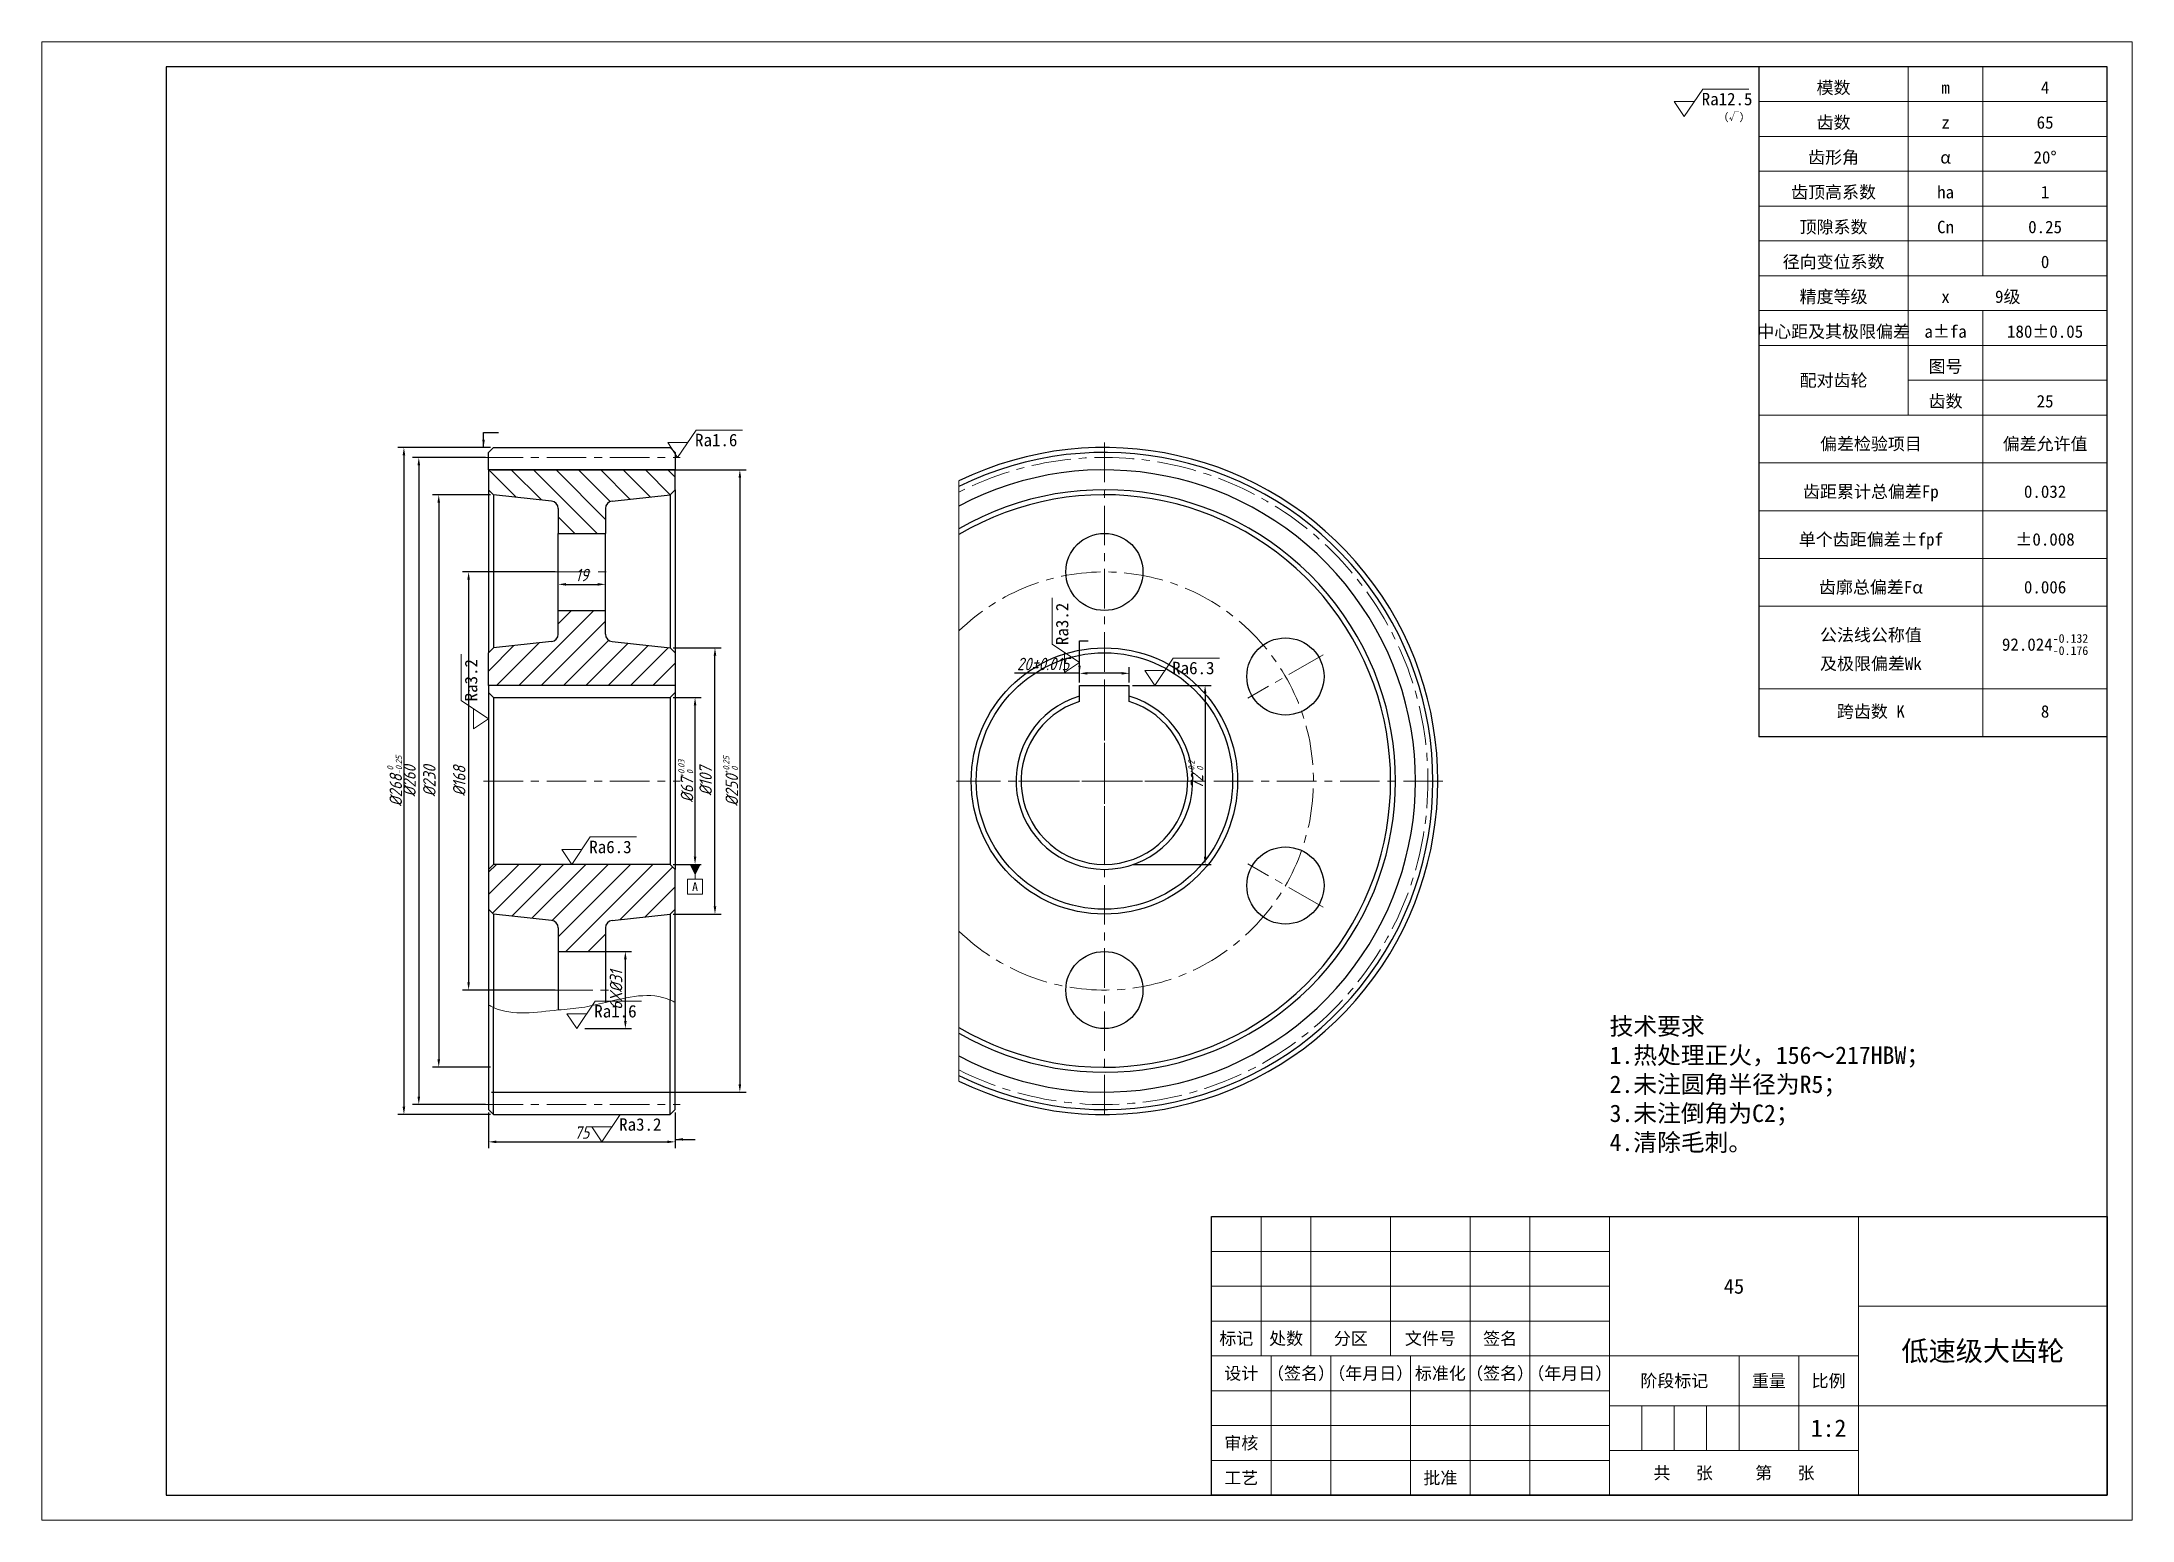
# Model space of a CAD drawing. Header units: millimetres. Extents: x 0 to 420, y 0 to 297.
import ezdxf
from ezdxf.enums import TextEntityAlignment as Align

# ---------------------------------------------------------------- set-up
doc = ezdxf.new("R2010")
doc.units = ezdxf.units.MM
doc.header["$LTSCALE"] = 0.25
doc.linetypes.add('CENTER', pattern=[50.8, 31.75, -6.35, 6.35, -6.35])
for name, color, linetype, lineweight in [('中心线', 1, 'CENTER', 15), ('剖面线', 4, 'Continuous', 15), ('尺寸', 3, 'Continuous', 15), ('文字', 7, 'Continuous', 15), ('标注', 7, 'Continuous', 15), ('粗实线', 7, 'Continuous', 30), ('细实线', 7, 'Continuous', 15)]:
    doc.layers.add(name, color=color, linetype=linetype, lineweight=lineweight)
doc.styles.add('fansong', font='simfang.ttf')
doc.styles.add('gbeitc', font='gbeitc.shx', dxfattribs={"bigfont": 'gbcbig.shx'})
doc.dimstyles.new('gbeitc', dxfattribs={"dimtxt": 2.5, "dimasz": 1.5625, "dimexe": 1.25, "dimexo": 0.625, "dimtad": 1, "dimdec": 3, "dimlfac": 2, "dimdsep": 46, "dimtxsty": 'gbeitc', "dimcen": 2.5, "dimadec": 0, "dimazin": 0, "dimtfac": 1, "dimtdec": 3, "dimtmove": 0, "dimatfit": 3, "dimfxl": 1, "dimarcsym": 0})

# ---------------------------------------------------------------- blocks, each defined once
blk = doc.blocks.new('*D298')
at = {"layer": 'Defpoints', "color": 0, "transparency": 16777216}
for p in [(208.5, 170.13), (208.5, 167.7), (218.5, 167.7)]:
    blk.add_point(p, dxfattribs=at)
at = {"layer": '尺寸', "color": 0, "lineweight": -2, "transparency": 16777216}
for p, q in [((208.5, 170.13), (195.43, 170.13)), ((208.5, 168.32), (208.5, 171.38)), ((216.94, 170.13), (210.06, 170.13)), ((218.5, 168.32), (218.5, 171.38))]:
    blk.add_line(p, q, dxfattribs=at)
at = {"layer": '尺寸', "color": 0, "transparency": 16777216}
for points in [[(210.06, 170.39), (210.06, 169.87), (208.5, 170.13)], [(216.94, 170.39), (216.94, 169.87), (218.5, 170.13)]]:
    blk.add_solid(points, dxfattribs=at)
at = {"layer": '尺寸', "color": 0, "transparency": 16777216, "insert": (201.18, 172.01), "char_height": 2.5, "attachment_point": 5, "style": 'gbeitc'}
blk.add_mtext('20±0.015', dxfattribs=at)
blk = doc.blocks.new('*D299')
at = {"layer": 'Defpoints', "color": 0, "transparency": 16777216}
for p in [(218.5, 167.7), (218.5, 131.75), (233.73, 131.75)]:
    blk.add_point(p, dxfattribs=at)
at = {"layer": '尺寸', "color": 0, "lineweight": -2, "transparency": 16777216}
for p, q in [((219.12, 167.7), (234.98, 167.7)), ((233.73, 166.14), (233.73, 133.31)), ((219.12, 131.75), (234.98, 131.75))]:
    blk.add_line(p, q, dxfattribs=at)
at = {"layer": '尺寸', "color": 0, "transparency": 16777216}
for points in [[(233.47, 166.14), (233.99, 166.14), (233.73, 167.7)], [(233.47, 133.31), (233.99, 133.31), (233.73, 131.75)]]:
    blk.add_solid(points, dxfattribs=at)
at = {"layer": '尺寸', "color": 0, "transparency": 16777216, "insert": (231.85, 149.73), "char_height": 2.5, "attachment_point": 5, "rotation": 90, "style": 'gbeitc'}
blk.add_mtext('72{\\H1.250000;\\S+0.2^  0;}', dxfattribs=at)
blk = doc.blocks.new('*D300')
at = {"layer": 'Defpoints', "color": 0, "transparency": 16777216}
for p in [(126.25, 165.25), (131.25, 165.25), (126.25, 131.75)]:
    blk.add_point(p, dxfattribs=at)
at = {"layer": '尺寸', "color": 0, "lineweight": -2, "transparency": 16777216}
for p, q in [((126.88, 165.25), (132.5, 165.25)), ((131.25, 133.31), (131.25, 163.69)), ((126.88, 131.75), (132.5, 131.75))]:
    blk.add_line(p, q, dxfattribs=at)
at = {"layer": '尺寸', "color": 0, "transparency": 16777216}
for points in [[(130.99, 163.69), (131.51, 163.69), (131.25, 165.25)], [(130.99, 133.31), (131.51, 133.31), (131.25, 131.75)]]:
    blk.add_solid(points, dxfattribs=at)
at = {"layer": '尺寸', "color": 0, "transparency": 16777216, "insert": (129.38, 148.5), "char_height": 2.5, "attachment_point": 5, "rotation": 90, "style": 'gbeitc'}
blk.add_mtext('%%c67{\\H1.250000;\\S+0.03^  0;}', dxfattribs=at)
blk = doc.blocks.new('*D301')
at = {"layer": 'Defpoints', "color": 0, "transparency": 16777216}
for p in [(126.25, 175.25), (135.25, 175.25), (126.25, 121.75)]:
    blk.add_point(p, dxfattribs=at)
at = {"layer": '尺寸', "color": 0, "lineweight": -2, "transparency": 16777216}
for p, q in [((126.88, 175.25), (136.5, 175.25)), ((135.25, 123.31), (135.25, 173.69)), ((126.88, 121.75), (136.5, 121.75))]:
    blk.add_line(p, q, dxfattribs=at)
at = {"layer": '尺寸', "color": 0, "transparency": 16777216}
for points in [[(134.99, 173.69), (135.51, 173.69), (135.25, 175.25)], [(134.99, 123.31), (135.51, 123.31), (135.25, 121.75)]]:
    blk.add_solid(points, dxfattribs=at)
at = {"layer": '尺寸', "color": 0, "transparency": 16777216, "insert": (133.38, 148.5), "char_height": 2.5, "attachment_point": 5, "rotation": 90, "style": 'gbeitc'}
blk.add_mtext('%%c107', dxfattribs=at)
blk = doc.blocks.new('*D302')
at = {"layer": 'Defpoints', "color": 0, "transparency": 16777216}
for p in [(103.75, 190.5), (85.75, 106.5), (103.75, 106.5)]:
    blk.add_point(p, dxfattribs=at)
at = {"layer": '尺寸', "color": 0, "lineweight": -2, "transparency": 16777216}
for p, q in [((103.12, 190.5), (84.5, 190.5)), ((85.75, 188.94), (85.75, 108.06)), ((103.12, 106.5), (84.5, 106.5))]:
    blk.add_line(p, q, dxfattribs=at)
at = {"layer": '尺寸', "color": 0, "transparency": 16777216}
for points in [[(85.49, 188.94), (86.01, 188.94), (85.75, 190.5)], [(85.49, 108.06), (86.01, 108.06), (85.75, 106.5)]]:
    blk.add_solid(points, dxfattribs=at)
at = {"layer": '尺寸', "color": 0, "transparency": 16777216, "insert": (83.87, 148.5), "char_height": 2.5, "attachment_point": 5, "rotation": 90, "style": 'gbeitc'}
blk.add_mtext('%%c168', dxfattribs=at)
blk = doc.blocks.new('*D303')
at = {"layer": 'Defpoints', "color": 0, "transparency": 16777216}
for p in [(90.75, 206), (79.75, 91), (90.75, 91)]:
    blk.add_point(p, dxfattribs=at)
at = {"layer": '尺寸', "color": 0, "lineweight": -2, "transparency": 16777216}
for p, q in [((90.12, 206), (78.5, 206)), ((79.75, 204.44), (79.75, 92.56)), ((90.12, 91), (78.5, 91))]:
    blk.add_line(p, q, dxfattribs=at)
at = {"layer": '尺寸', "color": 0, "transparency": 16777216}
for points in [[(79.49, 204.44), (80.01, 204.44), (79.75, 206)], [(79.49, 92.56), (80.01, 92.56), (79.75, 91)]]:
    blk.add_solid(points, dxfattribs=at)
at = {"layer": '尺寸', "color": 0, "transparency": 16777216, "insert": (77.87, 148.5), "char_height": 2.5, "attachment_point": 5, "rotation": 90, "style": 'gbeitc'}
blk.add_mtext('%%c230', dxfattribs=at)
blk = doc.blocks.new('*D304')
at = {"layer": 'Defpoints', "color": 0, "transparency": 16777216}
for p in [(90.75, 215.5), (72.75, 81.5), (90.75, 81.5)]:
    blk.add_point(p, dxfattribs=at)
at = {"layer": '尺寸', "color": 0, "lineweight": -2, "transparency": 16777216}
for p, q in [((90.12, 215.5), (71.5, 215.5)), ((72.75, 213.94), (72.75, 83.06)), ((90.12, 81.5), (71.5, 81.5))]:
    blk.add_line(p, q, dxfattribs=at)
at = {"layer": '尺寸', "color": 0, "transparency": 16777216}
for points in [[(72.49, 213.94), (73.01, 213.94), (72.75, 215.5)], [(72.49, 83.06), (73.01, 83.06), (72.75, 81.5)]]:
    blk.add_solid(points, dxfattribs=at)
at = {"layer": '尺寸', "color": 0, "transparency": 16777216, "insert": (70.87, 148.5), "char_height": 2.5, "attachment_point": 5, "rotation": 90, "style": 'gbeitc'}
blk.add_mtext('%%c268{\\H1.250000;\\S 0^ -0.25;}', dxfattribs=at)
blk = doc.blocks.new('*D305')
at = {"layer": 'Defpoints', "color": 0, "transparency": 16777216}
for p in [(89.75, 213.5), (75.75, 83.5), (89.75, 83.5)]:
    blk.add_point(p, dxfattribs=at)
at = {"layer": '尺寸', "color": 0, "lineweight": -2, "transparency": 16777216}
for p, q in [((89.12, 213.5), (74.5, 213.5)), ((75.75, 211.94), (75.75, 85.06)), ((89.12, 83.5), (74.5, 83.5))]:
    blk.add_line(p, q, dxfattribs=at)
at = {"layer": '尺寸', "color": 0, "transparency": 16777216}
for points in [[(75.49, 211.94), (76.01, 211.94), (75.75, 213.5)], [(75.49, 85.06), (76.01, 85.06), (75.75, 83.5)]]:
    blk.add_solid(points, dxfattribs=at)
at = {"layer": '尺寸', "color": 0, "transparency": 16777216, "insert": (73.87, 148.5), "char_height": 2.5, "attachment_point": 5, "rotation": 90, "style": 'gbeitc'}
blk.add_mtext('%%c260', dxfattribs=at)
blk = doc.blocks.new('*D306')
at = {"layer": 'Defpoints', "color": 0, "transparency": 16777216}
for p in [(89.75, 211), (89.75, 86), (140.25, 86)]:
    blk.add_point(p, dxfattribs=at)
at = {"layer": '尺寸', "color": 0, "lineweight": -2, "transparency": 16777216}
for p, q in [((90.38, 211), (141.5, 211)), ((140.25, 209.44), (140.25, 87.56)), ((90.38, 86), (141.5, 86))]:
    blk.add_line(p, q, dxfattribs=at)
at = {"layer": '尺寸', "color": 0, "transparency": 16777216}
for points in [[(139.99, 209.44), (140.51, 209.44), (140.25, 211)], [(139.99, 87.56), (140.51, 87.56), (140.25, 86)]]:
    blk.add_solid(points, dxfattribs=at)
at = {"layer": '尺寸', "color": 0, "transparency": 16777216, "insert": (138.38, 148.5), "char_height": 2.5, "attachment_point": 5, "rotation": 90, "style": 'gbeitc'}
blk.add_mtext('%%c250{\\H1.250000;\\S+0.25^  0;}', dxfattribs=at)
blk = doc.blocks.new('*D307')
at = {"layer": 'Defpoints', "color": 0, "transparency": 16777216}
for p in [(89.75, 82.5), (127.25, 82.5), (127.25, 76)]:
    blk.add_point(p, dxfattribs=at)
at = {"layer": '尺寸', "color": 0, "lineweight": -2, "transparency": 16777216}
for p, q in [((89.75, 81.88), (89.75, 74.75)), ((127.25, 81.88), (127.25, 74.75)), ((91.31, 76), (125.69, 76))]:
    blk.add_line(p, q, dxfattribs=at)
at = {"layer": '尺寸', "color": 0, "transparency": 16777216}
for points in [[(91.31, 76.26), (91.31, 75.74), (89.75, 76)], [(125.69, 76.26), (125.69, 75.74), (127.25, 76)]]:
    blk.add_solid(points, dxfattribs=at)
at = {"layer": '尺寸', "color": 0, "transparency": 16777216, "insert": (108.5, 77.88), "char_height": 2.5, "attachment_point": 5, "style": 'gbeitc'}
blk.add_mtext('75', dxfattribs=at)
blk = doc.blocks.new('*D308')
at = {"layer": 'Defpoints', "color": 0, "transparency": 16777216}
for p in [(103.75, 188), (113.25, 188), (113.25, 188)]:
    blk.add_point(p, dxfattribs=at)
at = {"layer": '尺寸', "color": 0, "lineweight": -2, "transparency": 16777216}
for p, q in [((103.75, 188.62), (103.75, 189.25)), ((113.25, 188.62), (113.25, 189.25)), ((105.31, 188), (111.69, 188))]:
    blk.add_line(p, q, dxfattribs=at)
at = {"layer": '尺寸', "color": 0, "transparency": 16777216}
for points in [[(105.31, 188.26), (105.31, 187.74), (103.75, 188)], [(111.69, 188.26), (111.69, 187.74), (113.25, 188)]]:
    blk.add_solid(points, dxfattribs=at)
at = {"layer": '尺寸', "color": 0, "transparency": 16777216, "insert": (108.5, 189.88), "char_height": 2.5, "attachment_point": 5, "style": 'gbeitc'}
blk.add_mtext('19', dxfattribs=at)
blk = doc.blocks.new('*D309')
at = {"layer": 'Defpoints', "color": 0, "transparency": 16777216}
for p in [(108.5, 114.25), (117.25, 114.25), (108.5, 98.75)]:
    blk.add_point(p, dxfattribs=at)
at = {"layer": '尺寸', "color": 0, "lineweight": -2, "transparency": 16777216}
for p, q in [((109.12, 114.25), (118.5, 114.25)), ((117.25, 100.31), (117.25, 112.69)), ((109.12, 98.75), (118.5, 98.75))]:
    blk.add_line(p, q, dxfattribs=at)
at = {"layer": '尺寸', "color": 0, "transparency": 16777216}
for points in [[(116.99, 112.69), (117.51, 112.69), (117.25, 114.25)], [(116.99, 100.31), (117.51, 100.31), (117.25, 98.75)]]:
    blk.add_solid(points, dxfattribs=at)
at = {"layer": '尺寸', "color": 0, "transparency": 16777216, "insert": (115.38, 106.5), "char_height": 2.5, "attachment_point": 5, "rotation": 90, "style": 'gbeitc'}
blk.add_mtext('6X%%c31', dxfattribs=at)

msp = doc.modelspace()

# ---------------------------------------------------------------- hatches: boundary and pattern name
at = {"layer": '剖面线'}
h = msp.add_hatch(dxfattribs=at)
h.set_pattern_fill('ANSI31', color=256, angle=90, style=0)
edge = h.paths.add_edge_path(flags=16)
edge.add_line((89.75, 207), (90.75, 206))
edge.add_line((90.75, 206), (102.41061, 204.74424))
edge.add_arc((102.25, 203.25287), 1.5, 0, 83.8533743, ccw=False)
edge.add_line((103.75, 203.25287), (103.75, 198.25))
edge.add_line((103.75, 198.25), (113.25, 198.25))
edge.add_line((113.25, 198.25), (113.25, 203.25287))
edge.add_arc((114.75, 203.25287), 1.5, 96.1466257, 180, ccw=False)
edge.add_line((114.58939, 204.74424), (126.25, 206))
edge.add_line((126.25, 206), (127.25, 207))
edge.add_line((127.25, 207), (127.25, 211))
edge.add_line((127.25, 211), (89.75, 211))
edge.add_line((89.75, 211), (89.75, 207))
h = msp.add_hatch(dxfattribs=at)
h.set_pattern_fill('ANSI31', color=256, angle=180, style=0)
edge = h.paths.add_edge_path(flags=16)
edge.add_line((89.75, 167.7), (89.75, 174.25))
edge.add_line((89.75, 174.25), (90.75, 175.25))
edge.add_line((90.75, 175.25), (102.41061, 176.50576))
edge.add_arc((102.25, 177.99713), 1.5, 276.1466257, 360)
edge.add_line((103.75, 177.99713), (103.75, 182.75))
edge.add_line((103.75, 182.75), (113.25, 182.75))
edge.add_line((113.25, 182.75), (113.25, 177.99713))
edge.add_arc((114.75, 177.99713), 1.5, 180, 263.8533743)
edge.add_line((114.58939, 176.50576), (126.25, 175.25))
edge.add_line((126.25, 175.25), (127.25, 174.25))
edge.add_line((127.25, 174.25), (127.25, 167.7))
edge.add_line((127.25, 167.7), (89.75, 167.7))
h = msp.add_hatch(dxfattribs=at)
h.set_pattern_fill('ANSI31', color=256, angle=180, style=0)
edge = h.paths.add_edge_path(flags=16)
edge.add_line((90.75, 131.75), (89.75, 130.75))
edge.add_line((89.75, 130.75), (89.75, 122.75))
edge.add_line((89.75, 122.75), (90.75, 121.75))
edge.add_line((90.75, 121.75), (102.41061, 120.49424))
edge.add_arc((102.25, 119.00287), 1.5, 0, 83.8533743, ccw=False)
edge.add_line((103.75, 119.00287), (103.75, 114.25))
edge.add_line((103.75, 114.25), (113.25, 114.25))
edge.add_line((113.25, 114.25), (113.25, 119.00287))
edge.add_arc((114.75, 119.00287), 1.5, 96.1466257, 180, ccw=False)
edge.add_line((114.58939, 120.49424), (126.25, 121.75))
edge.add_line((126.25, 121.75), (127.25, 122.75))
edge.add_line((127.25, 122.75), (127.25, 130.75))
edge.add_line((127.25, 130.75), (126.25, 131.75))
edge.add_line((126.25, 131.75), (90.75, 131.75))
at = {"layer": '标注'}
msp.add_hatch(color=256, dxfattribs=at).paths.add_polyline_path([(130.25, 131.75), (132.25, 131.75), (131.25, 129.75)], flags=16)

# ---------------------------------------------------------------- linework, layer by layer
at = {"layer": '中心线'}
for p, q in [((213.5, 216.5), (213.5, 80.5)), ((88.75, 213.5), (128.25, 213.5)), ((102.25, 190.5), (114.75, 190.5)), ((257.45079, 173.875), (242.29534, 165.125)), ((213.5, 167.75), (213.5, 131.75)), ((88.75, 148.5), (128.25, 148.5)), ((281.5, 148.5), (183.25, 148.5)), ((232.75, 148.5), (194.25, 148.5)), ((257.45079, 123.125), (242.29534, 131.875)), ((102.75, 106.5), (114.25, 106.5)), ((88.75, 83.5), (128.25, 83.5))]:
    msp.add_line(p, q, dxfattribs=at)
for radius, start, end in [(65, 243.256316, 116.743684), (42, 225.8588345, 134.1411655)]:
    msp.add_arc((213.5, 148.5), radius, start, end, dxfattribs=at)
at = {"layer": '文字'}
for p, q in [((420, 297), (0, 297)), ((0, 297), (0, 0)), ((420, 0), (420, 297)), ((330, 282), (333.7, 287.5)), ((333.7, 287.5), (343, 287.5)), ((328, 285), (332, 285)), ((330, 282), (328, 285)), ((0, 0), (420, 0))]:
    msp.add_line(p, q, dxfattribs=at)
at = {"layer": '标注'}
for p, q in [((127.75, 213.5), (131.45, 219)), ((131.45, 219), (140.75, 219)), ((125.75, 216.5), (129.75, 216.5)), ((127.75, 213.5), (125.75, 216.5)), ((203, 176.00678), (203, 185.30678)), ((84.25, 164.7), (84.25, 174)), ((208.5, 172.30678), (203, 176.00678)), ((205.5, 170.30678), (205.5, 174.30678)), ((208.5, 172.30678), (205.5, 170.30678)), ((223.61341, 167.7), (227.31341, 173.2)), ((227.31341, 173.2), (236.61341, 173.2)), ((221.61341, 170.7), (225.61341, 170.7)), ((223.61341, 167.7), (221.61341, 170.7)), ((89.75, 161), (84.25, 164.7)), ((86.75, 159), (86.75, 163)), ((89.75, 161), (86.75, 159)), ((104.5, 134.75), (108.5, 134.75)), ((106.5, 131.75), (104.5, 134.75)), ((106.5, 131.75), (110.2, 137.25)), ((110.2, 137.25), (119.5, 137.25)), ((130.25, 131.75), (132.25, 131.75)), ((130.25, 131.75), (131.25, 129.75)), ((132.25, 131.75), (131.25, 129.75)), ((129.75, 128.75), (132.75, 128.75)), ((129.75, 125.75), (129.75, 128.75)), ((131.25, 129.75), (131.25, 128.75)), ((132.75, 128.75), (132.75, 125.75)), ((132.75, 125.75), (129.75, 125.75)), ((105.5, 101.75), (109.5, 101.75)), ((107.5, 98.75), (105.5, 101.75)), ((107.5, 98.75), (111.2, 104.25)), ((111.2, 104.25), (120.5, 104.25)), ((112.5, 76), (116.2, 81.5)), ((116.2, 81.5), (125.5, 81.5)), ((110.5, 79), (114.5, 79)), ((112.5, 76), (110.5, 79))]:
    msp.add_line(p, q, dxfattribs=at)
at = {"layer": '粗实线'}
for p, q in [((415, 292), (25, 292)), ((25, 292), (25, 5)), ((415, 292), (345, 292)), ((345, 292), (345, 157.4)), ((415, 5), (415, 292)), ((89.75, 214.5), (90.75, 215.5)), ((89.75, 211), (89.75, 214.5)), ((90.75, 215.5), (126.25, 215.5)), ((126.25, 215.5), (127.25, 214.5)), ((127.25, 214.5), (127.25, 211)), ((127.25, 211), (89.75, 211)), ((89.75, 211), (89.75, 207)), ((127.25, 207), (127.25, 211)), ((89.75, 207), (90.75, 206)), ((89.75, 207), (89.75, 174.25)), ((102.41061, 204.74424), (90.75, 206)), ((90.75, 206), (90.75, 175.25)), ((114.58939, 204.74424), (126.25, 206)), ((126.25, 206), (127.25, 207)), ((126.25, 206), (126.25, 175.25)), ((127.25, 207), (127.25, 174.25)), ((103.75, 203.25287), (103.75, 198.25)), ((113.25, 203.25287), (113.25, 198.25)), ((103.75, 198.25), (113.25, 198.25)), ((103.75, 182.75), (103.75, 198.25)), ((113.25, 182.75), (113.25, 198.25)), ((103.75, 177.99713), (103.75, 182.75)), ((103.75, 182.75), (113.25, 182.75)), ((113.25, 177.99713), (113.25, 182.75)), ((102.41061, 176.50576), (90.75, 175.25)), ((114.58939, 176.50576), (126.25, 175.25)), ((89.75, 174.25), (90.75, 175.25)), ((89.75, 167.7), (89.75, 174.25)), ((126.25, 175.25), (127.25, 174.25)), ((127.25, 174.25), (127.25, 167.7)), ((127.25, 167.7), (89.75, 167.7)), ((89.75, 167.7), (89.75, 130.75)), ((89.75, 166.25), (90.75, 165.25)), ((90.75, 165.25), (126.25, 165.25)), ((90.75, 165.25), (90.75, 131.75)), ((127.25, 166.25), (126.25, 165.25)), ((126.25, 165.25), (126.25, 131.75)), ((127.25, 167.7), (127.25, 130.75)), ((208.5, 164.48632), (208.5, 167.7)), ((208.5, 167.7), (218.5, 167.7)), ((218.5, 164.48632), (218.5, 167.7)), ((415, 157.4), (345, 157.4)), ((90.75, 131.75), (89.75, 130.75)), ((89.75, 130.75), (89.75, 122.75)), ((126.25, 131.75), (90.75, 131.75)), ((127.25, 130.75), (126.25, 131.75)), ((127.25, 122.75), (127.25, 130.75)), ((89.75, 122.75), (90.75, 121.75)), ((89.75, 122.75), (89.75, 82.5)), ((126.25, 121.75), (127.25, 122.75)), ((127.25, 82.5), (127.25, 122.75)), ((102.41061, 120.49424), (90.75, 121.75)), ((90.75, 121.75), (90.75, 103)), ((103.75, 119.00287), (103.75, 114.25)), ((113.25, 119.00287), (113.25, 114.25)), ((114.58939, 120.49424), (126.25, 121.75)), ((126.25, 121.75), (126.25, 104.5)), ((103.75, 114.25), (113.25, 114.25)), ((103.75, 114.25), (103.75, 102.5)), ((113.25, 114.25), (113.25, 104)), ((90.75, 81.5), (90.75, 103)), ((126.25, 81.5), (126.25, 104.5)), ((89.75, 82.5), (90.75, 81.5)), ((90.75, 81.5), (126.25, 81.5)), ((126.25, 81.5), (127.25, 82.5)), ((235, 61), (415, 61)), ((235, 5), (235, 61)), ((415, 61), (415, 5)), ((25, 5), (415, 5)), ((415, 5), (235, 5)), ((415, 5), (414, 5))]:
    msp.add_line(p, q, dxfattribs=at)
for centre, radius in [((213.5, 190.5), 7.75), ((249.87307, 169.5), 7.75), ((213.5, 148.5), 26.75), ((213.5, 148.5), 25.75), ((249.87307, 127.5), 7.75), ((213.5, 106.5), 7.75)]:
    msp.add_circle(centre, radius, dxfattribs=at)
for centre, radius, start, end in [((213.5, 148.5), 67, 244.114943, 115.885057), ((213.5, 148.5), 66, 243.6929294, 116.3070706), ((213.5, 148.5), 62.5, 242.0954497, 117.9045503), ((213.5, 148.5), 58.5, 240, 120), ((213.5, 148.5), 57.5, 239.4230132, 120.5769868), ((102.25, 203.25287), 1.5, 0, 83.8533743), ((114.75, 203.25287), 1.5, 96.1466257, 180), ((102.25, 177.99713), 1.5, 276.1466257, 0), ((114.75, 177.99713), 1.5, 180, 263.8533743), ((213.5, 148.5), 17.75, 106.3611035, 73.6388965), ((213.5, 148.5), 16.75, 107.3679799, 72.6320201), ((102.25, 119.00287), 1.5, 0, 83.8533743), ((114.75, 119.00287), 1.5, 96.1466257, 180)]:
    msp.add_arc(centre, radius, start, end, dxfattribs=at)
at = {"layer": '细实线'}
for p, q in [((375, 292), (375, 222)), ((390, 292), (390, 250)), ((415, 285), (345, 285)), ((415, 278), (345, 278)), ((415, 271), (345, 271)), ((415, 264), (345, 264)), ((415, 257), (345, 257)), ((415, 250), (345, 250)), ((415, 243), (345, 243)), ((390, 229), (390, 243)), ((415, 236), (345, 236)), ((415, 229), (375, 229)), ((390, 229), (390, 222)), ((415, 222), (345, 222)), ((390, 222), (390, 157.4)), ((415, 212.4), (345, 212.4)), ((415, 202.8), (345, 202.8)), ((415, 193.2), (345, 193.2)), ((415, 183.6), (345, 183.6)), ((415, 167), (345, 167)), ((245, 61), (245, 33)), ((255, 61), (255, 33)), ((271, 61), (271, 33)), ((287, 5), (287, 61)), ((299, 5), (299, 61)), ((315, 5), (315, 61)), ((315, 5), (315, 61)), ((365, 5), (365, 61)), ((235, 54), (315, 54)), ((235, 47), (315, 47)), ((365, 43), (415, 43)), ((235, 40), (315, 40)), ((235, 33), (365, 33)), ((247, 33), (247, 5)), ((259, 33), (259, 5)), ((275, 33), (275, 5)), ((341, 33), (341, 14)), ((353, 33), (353, 14)), ((235, 26), (315, 26)), ((315, 23), (415, 23)), ((321.5, 23), (321.5, 14)), ((328, 23), (328, 14)), ((334.5, 23), (334.5, 14)), ((235, 19), (315, 19)), ((315, 14), (365, 14)), ((235, 12), (315, 12))]:
    msp.add_line(p, q, dxfattribs=at)
for points, knots in [([(184.25, 148.5), (184.25, 171.94757), (184.25, 198.28367), (184.25, 174.26254), (184.25, 190.62703), (184.25, 195.25103), (184.25, 200.31757), (184.25, 203.14319), (184.25, 205.98178), (184.25, 207.66307), (184.25, 208.40682), (184.25, 208.778)], [0, 0, 0, 0, 68.75, 77.219406108, 97.424835847, 115.947650205, 118.263784458, 127.404870351, 133.032524362, 135.267802746, 137.494815799, 137.494815799, 137.494815799, 137.494815799]), ([(184.25, 148.5), (184.5, 148.5), (185.25, 148.5), (182.75, 148.5), (185.25, 148.5), (184.5, 148.5), (184.25, 148.5)], [0, 0, 0, 0, 1, 3, 5, 6, 6, 6, 6]), ([(184.25, 148.5), (184.25, 125.05243), (184.25, 98.71633), (184.25, 122.73746), (184.25, 106.37297), (184.25, 101.74897), (184.25, 96.68243), (184.25, 93.85681), (184.25, 91.01822), (184.25, 89.33693), (184.25, 88.59318), (184.25, 88.222)], [0, 0, 0, 0, 68.75, 77.219406108, 97.424835847, 115.947650205, 118.263784458, 127.404870351, 133.032524362, 135.267802746, 137.494815799, 137.494815799, 137.494815799, 137.494815799]), ([(89.75, 103.5), (90.08148, 103.32684), (94.27006, 101.13875), (101.06508, 102.37372), (108.54979, 102.87351), (115.80468, 104.59867), (122.73222, 106.37288), (126.91869, 104.17401), (127.25, 104)], [0, 0, 0, 0, 2.236067977, 28.25529164, 37.807778227, 47.516022147, 73.535245809, 75.771313787, 75.771313787, 75.771313787, 75.771313787])]:
    msp.add_open_spline(points, degree=3, knots=knots, dxfattribs=at)

# ---------------------------------------------------------------- texts
at = {"layer": '尺寸', "insert": (315, 101), "char_height": 3.5, "width": 71.4285714, "attachment_point": 1, "style": 'fansong'}
msp.add_mtext('技术要求^J1.热处理正火，156～217HBW；^J2.未注圆角半径为R5；^J3.未注倒角为C2；^J4.清除毛刺。', dxfattribs=at)
at = {"layer": '文字', "style": 'fansong'}
msp.add_text('Ra12.5', height=2.5, dxfattribs=at).set_placement((333.5, 285.5), align=Align.MIDDLE_LEFT)
for s, height, p in [('模数', 2.5, (360, 287.8)), ('m', 2.5, (382.5, 287.8)), ('4', 2.5, (402.5, 287.8)), ('(√)', 1.5, (340, 282)), ('齿数', 2.5, (360, 280.8)), ('z', 2.5, (382.5, 280.8)), ('65', 2.5, (402.5, 280.8)), ('齿形角', 2.5, (360, 273.8)), ('α', 2.5, (382.5, 273.8)), ('20°', 2.5, (402.5, 273.8)), ('齿顶高系数', 2.5, (360, 266.8)), ('ha', 2.5, (382.5, 266.8)), ('1', 2.5, (402.5, 266.8)), ('顶隙系数', 2.5, (360, 259.8)), ('Cn', 2.5, (382.5, 259.8)), ('0.25', 2.5, (402.5, 259.8)), ('径向变位系数', 2.5, (360, 252.8)), ('0', 2.5, (402.5, 252.8)), ('精度等级', 2.5, (360, 245.8)), ('x', 2.5, (382.5, 245.8)), ('9级', 2.5, (395, 245.8)), ('中心距及其极限偏差', 2.5, (360, 238.8)), ('a±fa', 2.5, (382.5, 238.8)), ('180±0.05', 2.5, (402.5, 238.8)), ('图号', 2.5, (382.5, 231.8)), ('配对齿轮', 2.5, (360, 229)), ('齿数', 2.5, (382.5, 224.8)), ('25', 2.5, (402.5, 224.8)), ('偏差检验项目', 2.5, (367.5, 216.24)), ('偏差允许值', 2.5, (402.5, 216.24)), ('齿距累计总偏差Fp', 2.5, (367.5, 206.64)), ('0.032', 2.5, (402.5, 206.64)), ('单个齿距偏差±fpf', 2.5, (367.5, 197.04)), ('±0.008', 2.5, (402.5, 197.04)), ('齿廓总偏差Fα', 2.5, (367.5, 187.44)), ('0.006', 2.5, (402.5, 187.44)), ('公法线公称值', 2.5, (367.5, 177.84)), ('及极限偏差Wk', 2.5, (367.5, 172.08)), ('跨齿数 K', 2.5, (367.5, 162.48)), ('8', 2.5, (402.5, 162.48)), ('A', 1.75, (131.25, 127.25)), ('45', 3, (340, 47)), ('标记', 2.5, (240, 36.5)), ('处数', 2.5, (250, 36.5)), ('分区', 2.5, (263, 36.5)), ('文件号', 2.5, (279, 36.5)), ('签名', 2.5, (293, 36.5)), ('低速级大齿轮', 4, (390, 34)), ('设计', 2.5, (241, 29.5)), ('（签名）', 2.5, (253, 29.5)), ('（年月日）', 2.5, (267, 29.5)), ('标准化', 2.5, (281, 29.5)), ('（签名）', 2.5, (293, 29.5)), ('（年月日）', 2.5, (307, 29.5)), ('阶段标记', 2.5, (328, 28)), ('重量', 2.5, (347, 28)), ('比例', 2.5, (359, 28)), ('审核', 2.5, (241, 15.5)), ('1:2', 3.5, (359, 18.5)), ('工艺', 2.5, (241, 8.5)), ('批准', 2.5, (281, 8.5)), ('共   张     第   张', 2.5, (340, 9.5))]:
    msp.add_text(s, height=height, dxfattribs=at).set_placement(p, align=Align.MIDDLE_CENTER)
at = {"layer": '文字', "insert": (402.5, 175.92), "char_height": 2.5, "attachment_point": 5, "style": 'fansong'}
msp.add_mtext('\\A1;92.024{\\H0.7x;\\S-0.132^ -0.176;}', dxfattribs=at)
at = {"layer": '标注', "style": 'fansong'}
for s, p in [('Ra1.6', (131.25, 217)), ('Ra6.3', (227.11341, 171.2)), ('Ra6.3', (110, 135.25)), ('Ra1.6', (111, 102.25)), ('Ra3.2', (116, 79.5))]:
    msp.add_text(s, height=2.5, dxfattribs=at).set_placement(p, align=Align.MIDDLE_LEFT)
for p in [(205, 175.80678), (86.25, 164.5)]:
    msp.add_text('Ra3.2', height=2.5, rotation=90, dxfattribs=at).set_placement(p, align=Align.MIDDLE_LEFT)

# ---------------------------------------------------------------- dimensions: what is measured, and where the dimension line sits
at = {"layer": '尺寸'}
for base, p1, p2, override, picture, middle in [((72.75, 81.5), (90.75, 215.5), (90.75, 81.5), {"dimtxt": 2.5, "dimdec": 0, "dimpost": '%%c<>', "dimtol": 1, "dimtp": 0, "dimtm": 0.25, "dimtfac": 0.5, "dimfrac": 1}, '*D304', (70.875, 148.5)), ((75.75, 83.5), (89.75, 213.5), (89.75, 83.5), {"dimtxt": 2.5, "dimdec": 3, "dimpost": '%%c<>'}, '*D305', (73.875, 148.5)), ((140.25, 86), (89.75, 211), (89.75, 86), {"dimtxt": 2.5, "dimdec": 0, "dimpost": '%%c<>', "dimtol": 1, "dimtp": 0.25, "dimtm": 0, "dimtfac": 0.5, "dimfrac": 1}, '*D306', (138.375, 148.5)), ((135.25, 175.25), (126.25, 121.75), (126.25, 175.25), {"dimtxt": 2.5, "dimdec": 3, "dimpost": '%%c<>'}, '*D301', (133.375, 148.5)), ((131.25, 165.25), (126.25, 131.75), (126.25, 165.25), {"dimtxt": 2.5, "dimdec": 0, "dimpost": '%%c<>', "dimtol": 1, "dimtp": 0.03, "dimtm": 0, "dimtfac": 0.5, "dimfrac": 1}, '*D300', (129.375, 148.5)), ((233.72682, 131.75), (218.5, 167.7), (218.5, 131.75), {"dimtxt": 2.5, "dimdec": 0, "dimpost": '<>', "dimtol": 1, "dimtp": 0.2, "dimtm": 0, "dimtfac": 0.5, "dimfrac": 1}, '*D299', (231.85182, 149.725)), ((117.25, 114.25), (108.5, 98.75), (108.5, 114.25), {"dimtxt": 2.5, "dimdec": 3, "dimpost": '6X%%c<>'}, '*D309', (115.375, 106.5))]:
    dim = msp.add_linear_dim(base=base, p1=p1, p2=p2, angle=90, dimstyle='gbeitc', override=override, dxfattribs=at)
    dim.commit()
    dim.dimension.update_dxf_attribs({"geometry": picture, "text_midpoint": middle})
for base, p1, p2, text, picture, middle in [((79.75, 91), (90.75, 206), (90.75, 91), '%%c230', '*D303', (77.875, 148.5)), ((85.75, 106.5), (103.75, 190.5), (103.75, 106.5), '%%c168', '*D302', (83.875, 148.5))]:
    dim = msp.add_linear_dim(base=base, p1=p1, p2=p2, angle=90, text=text, dimstyle='gbeitc', override={"dimtxt": 2.5, "dimdec": 3, "dimpost": '%%c<>'}, dxfattribs=at)
    dim.commit()
    dim.dimension.update_dxf_attribs({"geometry": picture, "text_midpoint": middle})
for base, p1, p2, picture, middle in [((113.25, 188), (103.75, 188), (113.25, 188), '*D308', (108.5, 189.875)), ((127.25, 76), (89.75, 82.5), (127.25, 82.5), '*D307', (108.5, 77.875))]:
    dim = msp.add_linear_dim(base=base, p1=p1, p2=p2, dimstyle='gbeitc', override={"dimtxt": 2.5, "dimdec": 3, "dimpost": '<>'}, dxfattribs=at)
    dim.commit()
    dim.dimension.update_dxf_attribs({"geometry": picture, "text_midpoint": middle})
dim = msp.add_linear_dim(base=(208.5, 170.13377), p1=(218.5, 167.7), p2=(208.5, 167.7), text='20±0.015', dimstyle='gbeitc', override={"dimtxt": 2.5, "dimdec": 3, "dimpost": '<>'}, dxfattribs=at)
dim.commit()
dim.dimension.update_dxf_attribs({"geometry": '*D298', "text_midpoint": (201.18229, 172.00877)})

# ---------------------------------------------------------------- leaders
for points in [[(88.75, 215.5), (88.75, 218.5), (91.75, 218.5)], [(208.5, 170.13377), (208.5, 176.6528), (210.23841, 176.6528)], [(127.25, 76.5), (129.25, 76.5), (131.25, 76.5)]]:
    msp.add_leader(points, dimstyle='gbeitc', dxfattribs=at)

doc.saveas('drawing.dxf')
